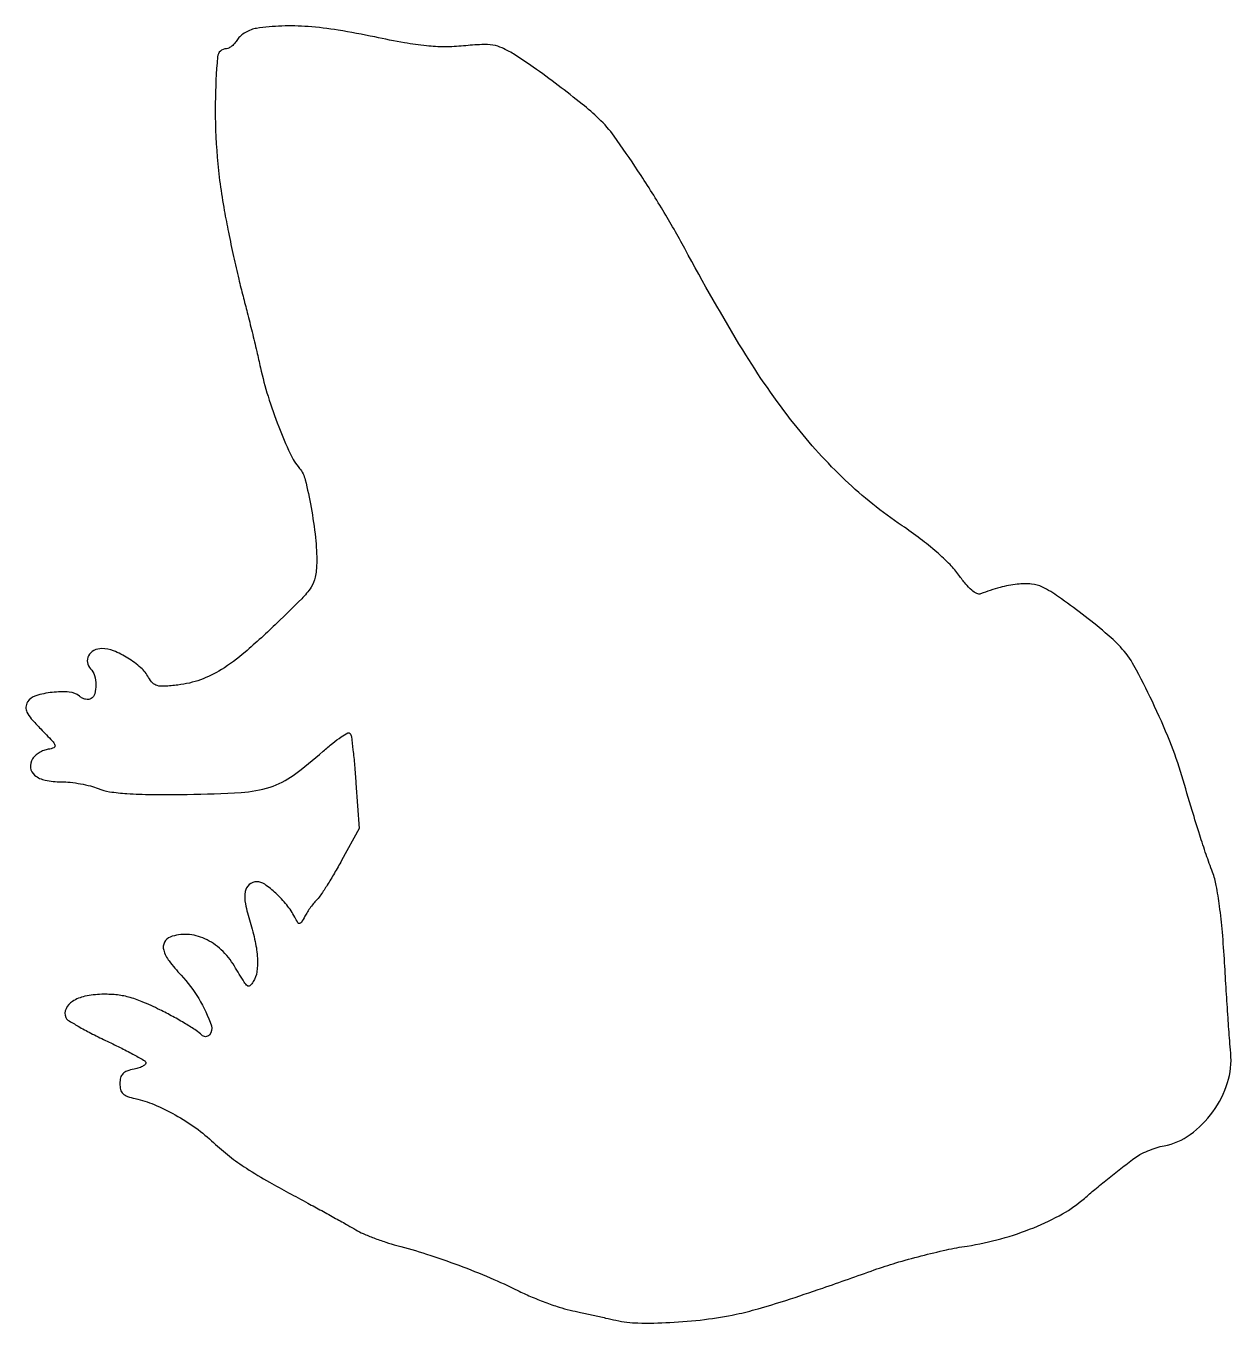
# Model space of a CAD drawing. Extents: x 0 to 253, y 0 to 273.
import ezdxf

# ---------------------------------------------------------------- set-up
doc = ezdxf.new("R2010")
doc.units = 0

msp = doc.modelspace()

# ---------------------------------------------------------------- linework, layer by layer
msp.add_lwpolyline([(48.714876, 272.280356, 0.053563), (47.560146, 271.977262, 0.042157), (46.393789, 271.416753, 0.043462), (45.388272, 270.700251, 0.076792), (44.724329, 269.930188, -0.038589), (44.179716, 269.191629, -0.041848), (43.54147, 268.566993, -0.045886), (42.907962, 268.134268, -0.127575), (42.390296, 268, 0.39066), (40.514512, 266.27046, 0.016996), (40.057086, 256.564585, 0.02408), (40.455323, 245.205911, 0.024473), (41.944676, 234, 0.004931), (42.827685, 229.431576, 0.003616), (43.893698, 224.38125, 0.003654), (44.972517, 219.614316, 0.008097), (45.880269, 216, -0.003599), (46.770559, 212.585517, -0.002131), (47.785961, 208.5, -0.002132), (48.76458, 204.414, -0.003663), (49.540531, 201, 0.021674), (51.135078, 194.993966, 0.016755), (53.370472, 188.600539, 0.015865), (55.766232, 182.959019, 0.066439), (57.738813, 179.854234, -0.11607), (58.953559, 177.448406, -0.014231), (60.179595, 171.63952, -0.01795), (61.094765, 165.312702, -0.029469), (61.358828, 159.909767, -0.047107), (61.05236, 156.980112, -0.09709), (60.17567, 154.859082, -0.049728), (58.201713, 152.442353, -0.005428), (53.070254, 147.409767, -0.012485), (46.307895, 141.237031, -0.038762), (41.348749, 137.564792, -0.055056), (36.955419, 135.44308, -0.055562), (32.218469, 134.339469, -0.012844), (29.327774, 134.072188, -0.079645), (27.848719, 134.209303, -0.138621), (26.880552, 134.772522, -0.069369), (26.039368, 135.926441, 0.089438), (24.416199, 137.976087, 0.042276), (21.697486, 139.99225, 0.04229), (18.700811, 141.510935, 0.096018), (16.218615, 141.996262, 0.119875), (14.563386, 141.596508, 0.148887), (13.432728, 140.497543, 0.168218), (13.185286, 139.062033, 0.156965), (13.867217, 137.732783, -0.12716), (14.674007, 136.363472, -0.066412), (14.965641, 134.391739, -0.068911), (14.733337, 132.518653, -0.191341), (13.956195, 131.472927, -0.121503), (13.454417, 131.311223, -0.068609), (12.81296, 131.35431, -0.061998), (12.136447, 131.584454, -0.060317), (11.5301, 131.975019, 0.155279), (9.376598, 132.846732, 0.046538), (5.794623, 132.787703, 0.046153), (2.328187, 132.078785, 0.181207), (0.623418, 130.776093, 0.125253), (0.280897, 129.708903, 0.129684), (0.497131, 128.623055, 0.066413), (1.406727, 127.256069, 0.013435), (3.391288, 125.111331, -0.004996), (5.80661, 122.587856, -0.100198), (6.363801, 121.686717, -0.399509), (6.139692, 121.165559, -0.064524), (4.971842, 120.835239, 0.056546), (4.027071, 120.584164, 0.042748), (3.063643, 120.109037, 0.043715), (2.225233, 119.49648, 0.073292), (1.660116, 118.833823, 0.169642), (1.236775, 116.973153, 0.197459), (2.104614, 115.393134, 0.119402), (4.340429, 114.337983, 0.050859), (7.654563, 114, -0.026525), (9.589734, 113.897268, -0.018318), (11.761641, 113.585204, -0.018517), (13.833356, 113.129825, -0.035611), (15.443798, 112.58793, 0.062432), (17.838603, 111.92237, 0.020334), (21.495049, 111.534392, 0.014486), (26.654894, 111.348141, 0.004919), (34.161679, 111.368616, 0.011564), (45.501229, 111.77354, 0.062286), (51.558233, 112.895971, 0.080142), (56.43889, 115.360382, 0.026201), (62.727483, 120.444892, -0.013916), (64.731103, 122.147919, -0.023795), (66.505529, 123.439146, -0.021174), (67.932859, 124.293072, -0.397682), (68.3949, 124.170056, -0.106053), (68.634665, 123.497088, -0.003734), (68.976673, 120.741299, -0.006781), (69.314064, 117.459407, -0.004676), (69.610922, 113.73465), (70.282539, 104.180109), (66.596101, 97.473457, -0.006872), (65.077562, 94.79857, -0.008071), (63.563274, 92.307604, -0.007219), (62.222301, 90.246471, -0.048579), (61.448283, 89.305426, 0.025528), (60.808182, 88.5964, 0.013692), (60.088884, 87.661761, 0.013601), (59.405554, 86.66582, 0.02069), (58.87269, 85.76212, -0.010839), (58.131178, 84.445983, -0.243487), (57.772196, 84.221735, -0.284185), (57.418695, 84.402674, -0.014062), (56.745392, 85.590097, 0.047659), (55.067692, 88.134433, 0.035822), (52.781431, 90.589534, 0.034859), (50.447885, 92.47539, 0.153694), (48.781524, 93, 0.176114), (47.178157, 92.417171, 0.178296), (46.333448, 90.943928, 0.091422), (46.370987, 88.375403, 0.02711), (47.351488, 84.553899, -0.023328), (48.436267, 80.454922, -0.039327), (48.90923, 76.931983, -0.048519), (48.788746, 74.073211, -0.10661), (48.03906, 72.02896, -0.061415), (47.325512, 71.158379, -0.378635), (46.79303, 71.138337, -0.083219), (46.142591, 71.882261, -0.00272), (44.077113, 75.274244, 0.067962), (41.301518, 78.726055, 0.083234), (37.870373, 81.032163, 0.091935), (34.164639, 81.948146, 0.106747), (30.581787, 81.393011, 0.187494), (29.366161, 80.289499, 0.187287), (29.214063, 78.654079, 0.092137), (30.348909, 76.371023, 0.027619), (32.862191, 73.388851, -0.054435), (36.580094, 68.46498, -0.051504), (39.229389, 62.764693, -0.279903), (38.806068, 60.813932, -0.421811), (37.206757, 60.793243, 0.04959), (36.026948, 61.759666, 0.010838), (33.807375, 63.168373, 0.011186), (31.156715, 64.69125, 0.010524), (28.386608, 66.126577, 0.014697), (24.702229, 67.805715, 0.034525), (21.842245, 68.782798, 0.04092), (19.18878, 69.261238, 0.030352), (16.2099, 69.368258, 0.046171), (12.669034, 68.951889, 0.090358), (10.050566, 67.876914, 0.142657), (8.69435, 66.323139, 0.202871), (8.632994, 64.51402, 0.163744), (9.104763, 63.943592, 0.007865), (11.254431, 62.656642, 0.01216), (13.909779, 61.208102, 0.008399), (16.98058, 59.693252, -0.005764), (20.05975, 58.194397, -0.008355), (22.740343, 56.794603, -0.004808), (24.955448, 55.562617, -0.125664), (25.442598, 55.092878, -0.323407), (25.415935, 54.72323, -0.085598), (24.936855, 54.317714, -0.054283), (24.090487, 53.936505, -0.029343), (22.983769, 53.646754, 0.037111), (21.494835, 53.232139, 0.112809), (20.616025, 52.668301, 0.133368), (20.152381, 51.840415, 0.061412), (20, 50.604455, 0.064539), (20.162712, 49.349138, 0.136719), (20.654068, 48.509668, 0.107877), (21.59901, 47.924363, 0.03169), (23.25, 47.456244, -0.046005), (27.242899, 46.199742, -0.028861), (31.644786, 44.048768, -0.02801), (35.959194, 41.294087, -0.032869), (39.701421, 38.205759, 0.022851), (43.028183, 35.346437, 0.0234), (46.576542, 32.826636, 0.015404), (51.440869, 29.911502, 0.003929), (59.5, 25.495882, -0.001804), (62.404216, 23.920666, -0.001723), (65.341875, 22.300382, -0.001707), (67.926087, 20.851832, -0.006165), (69.557445, 19.903338, 0.031707), (71.117912, 19.099695, 0.012362), (73.364969, 18.182696, 0.01218), (75.853481, 17.306955, 0.014805), (78.225795, 16.613437, -0.014705), (84.450608, 14.795032, -0.010902), (91.219137, 12.435539, -0.010949), (97.831087, 9.801344, -0.015553), (103.57719, 7.151253, 0.015122), (106.263786, 5.909392, 0.011057), (109.315281, 4.688345, 0.011192), (112.26032, 3.65936, 0.024141), (114.57719, 3.029403, -0.000229), (116.804851, 2.536707, -0.000139), (119.443285, 1.951123, -0.000139), (122.063364, 1.368087, -0.000244), (124.229737, 0.884273, 0.050114), (128.853692, 0.326407, 0.017626), (135.544717, 0.428969, 0.017538), (142.818934, 1.053522, 0.021955), (149.5, 2.163434, 0.017444), (154.067064, 3.297608, 0.008096), (159.915163, 5.071394, 0.005863), (167.666878, 7.660961, 0.002184), (178.5, 11.474763, -0.013916), (183.019225, 12.947533, -0.008851), (188.353125, 14.420889, -0.00889), (193.64213, 15.681748, -0.016275), (198, 16.491413, 0.029478), (205.090649, 18.003407, 0.029189), (211.978277, 20.342526, 0.030911), (218.049663, 23.257037, 0.052603), (222.645812, 26.5, -0.006265), (224.840498, 28.37513, -0.00383), (227.474334, 30.535016, -0.003695), (230.291506, 32.77519, -0.004068), (233.053183, 34.902089, -0.041329), (234.301419, 35.69431, -0.021818), (235.963303, 36.475242, -0.021559), (237.745225, 37.130841, -0.031007), (239.374654, 37.542463, 0.111618), (244.880678, 39.920918, 0.079594), (249.629696, 44.70362, 0.078396), (252.70595, 50.811892, 0.102), (253.371817, 57.024506, -0.006177), (253.154132, 59.604589, -0.001094), (252.816569, 64.444699, -0.001184), (252.446708, 70.120457, -0.001066), (252.090135, 76, 0.007026), (251.621912, 82.44776, 0.011514), (251.023217, 87.890023, 0.013075), (250.329599, 92.222726, 0.043415), (249.555982, 95, -0.006996), (248.21165, 98.747241, -0.005573), (246.863302, 102.82537, -0.004107), (245.269072, 107.979886, -0.001518), (243.104368, 115.268326, 0.024794), (240.574723, 122.529063, 0.015053), (236.907958, 130.853023, 0.01368), (233.048379, 138.406294, 0.063889), (230.185716, 142.354404, 0.029901), (227.02939, 145.330718, 0.010534), (222.170616, 149.22141, 0.010248), (217.209313, 152.866497, 0.035976), (213.81387, 154.907482, 0.097035), (211.538386, 155.551571, 0.047798), (208.51961, 155.511875, 0.039551), (204.914732, 154.827049, 0.024908), (200.839628, 153.491954, -0.214949), (200.045013, 153.537334, -0.057166), (198.968121, 154.265742, -0.041946), (197.699136, 155.55355, -0.020055), (196.28461, 157.398559, 0.042026), (194.421527, 159.619551, 0.018204), (191.603032, 162.257931, 0.016682), (188.159325, 165.057784, 0.013894), (184.323735, 167.804688, -0.041421), (172.385718, 177.389553, -0.036598), (161.644822, 189.192084, -0.029336), (150.864056, 204.731852, -0.013699), (138.673457, 226, 0.012312), (134.07878, 234.067831, 0.010361), (128.829391, 242.384454, 0.009462), (123.856219, 249.611999, 0.047837), (120.64162, 253.297867, 0.019656), (117.142587, 256.358597, 0.007747), (112.101113, 260.302751, 0.007821), (106.866455, 264.141482, 0.016715), (102.683501, 266.904072, 0.030705), (100.333605, 268.15405, 0.067187), (98.385861, 268.742289, 0.05184), (96.053233, 268.871975, 0.012454), (92.183501, 268.589155, -0.024509), (88.281694, 268.398381, -0.025067), (84.409412, 268.593229, -0.019476), (79.819327, 269.237015, -0.007646), (73.547748, 270.466498, 0.011974), (65.867749, 271.903182, 0.022021), (59.552545, 272.645125, 0.026057), (54.007606, 272.760542, 0.029603)], format="xyb", close=True)

doc.saveas('drawing.dxf')
